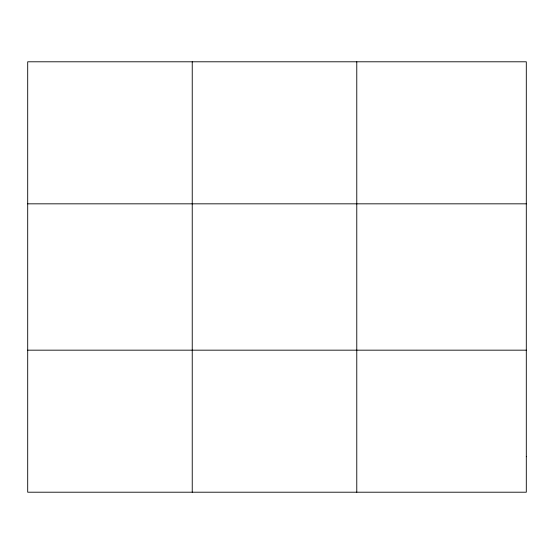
<?xml version="1.0" encoding="UTF-8"?>
<svg xmlns="http://www.w3.org/2000/svg" width="554" height="554" viewBox="0 0 554 554"><rect width="100%" height="100%" fill="white"/><g stroke="black" fill="none" stroke-linecap="round" stroke-linejoin="round"><path stroke-width="0.83" d="M192.238 61.792L192.238 492.208M356.776 61.792L356.776 492.208M27.7 203.83L526.3 203.83M27.7 350.17L526.3 350.17M526.3 456.704L526.3 492.208L27.7 492.208L27.7 61.792L526.3 61.792L526.3 456.704"/></g></svg>
